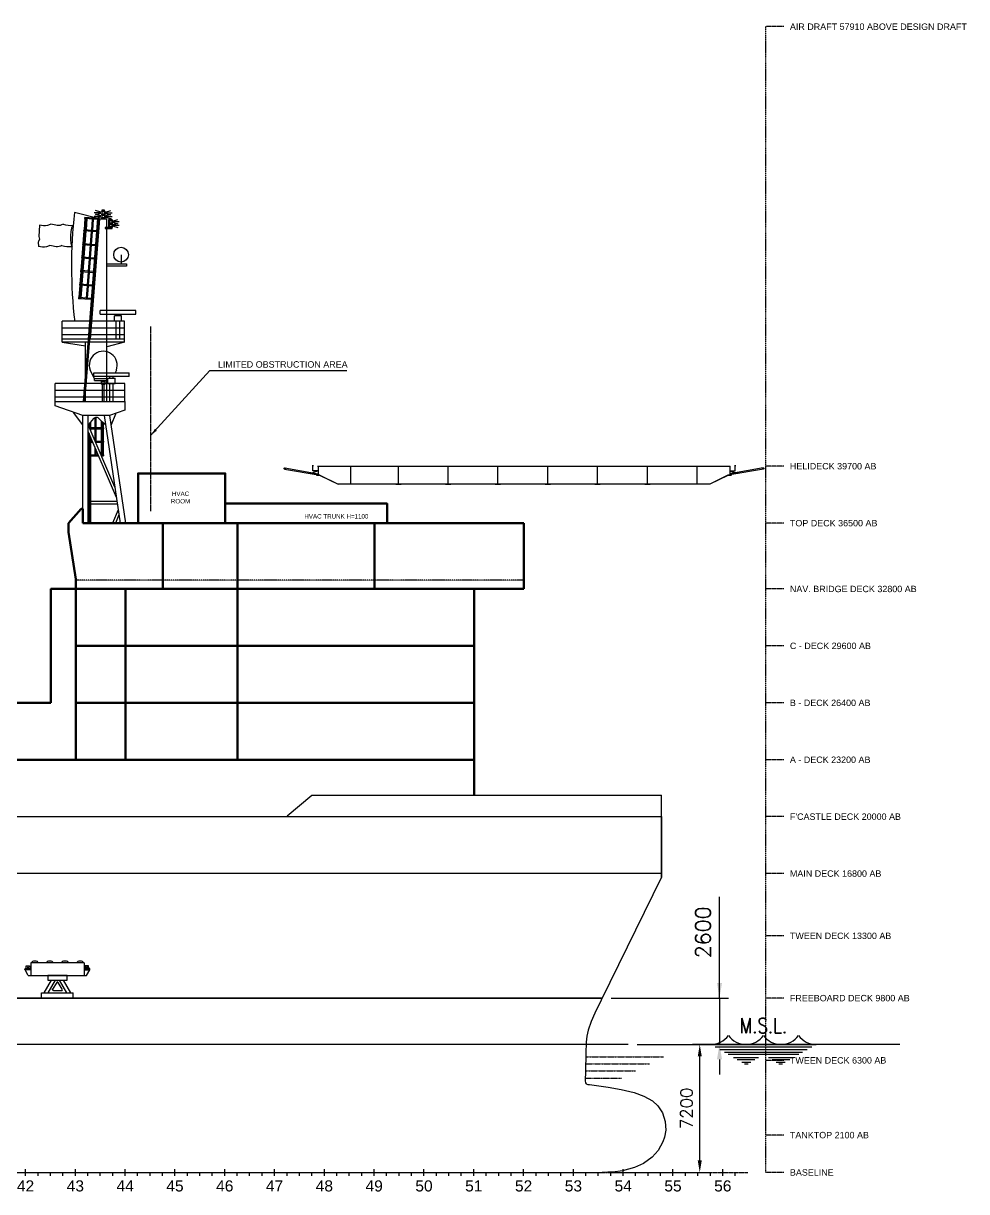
# Model space of a CAD drawing. Extents: x -77424 to 170509, y -26698 to 150000.
# Drawn here: x 117477 to 170509, y -1079 to 64595 of the extents above; entities that cross this region are included whole.
import ezdxf
from ezdxf.enums import TextEntityAlignment as Align

# ---------------------------------------------------------------- set-up
doc = ezdxf.new("R2010")
doc.units = 0
doc.header["$LTSCALE"] = 3.5
doc.header["$MEASUREMENT"] = 0
doc.header["$PDMODE"] = 35
doc.header["$PDSIZE"] = -1
for name, pattern in [('CENTER2', [1.125, 0.75, -0.125, 0.125, -0.125]), ('CONTINOUS', [0]), ('E127-X-REF$0$CENTER2', [28.575, 19.05, -3.175, 3.175, -3.175]), ('E127-X-REF$0$PHANTOM2', [31.75, 15.875, -3.175, 3.175, -3.175, 3.175, -3.175]), ('PHANTOM2', [1.25, 0.625, -0.125, 0.125, -0.125, 0.125, -0.125])]:
    doc.linetypes.add(name, pattern=pattern)
doc.layers.get('0').update_dxf_attribs({"linetype": 'CONTINUOUS'})
doc.layers.get('DEFPOINTS').update_dxf_attribs({"color": 252, "linetype": 'CONTINUOUS'})
for name, color, linetype in [('1.03-DIMENSIONS', 2, 'CONTINUOUS'), ('1.05-REVISIONS', 6, 'CONTINUOUS'), ('1.08-TEXT-2.5', 7, 'CONTINUOUS'), ('1.12-HELP', 8, 'PHANTOM2'), ('2.15-TANKS', 4, 'CENTER2'), ('4.01-SEQUIP-PRI', 9, 'PHANTOM2'), ('_REFERENCE', 253, 'CONTINUOUS'), ('E127-X-REF$0$1.04-FRAMELINES', 2, 'E127-X-REF$0$CENTER2'), ('E127-X-REF$0$1.08-AREA', 7, 'CONTINUOUS'), ('E127-X-REF$0$1.09-NOTES', 7, 'CONTINUOUS'), ('E127-X-REF$0$1.12-HELP', 8, 'E127-X-REF$0$PHANTOM2'), ('E127-X-REF$0$2.04-STEEL-PRI-WT', 3, 'CONTINUOUS'), ('TEXT', 3, 'CONTINUOUS')]:
    doc.layers.add(name, color=color, linetype=linetype)
doc.layers.add('E127-X-REF$0$2.06-STEEL-PRI-NWT', color=1, linetype='CONTINUOUS', lineweight=50)
doc.styles.add('E127-X-REF$0$USOS-Text', font='arial.ttf')
doc.styles.add('ROMANS', font='romans')
doc.styles.add('USOS-Text', font='arial.ttf')
doc.dimstyles.new('400', dxfattribs={"dimscale": 400, "dimtxt": 1.7, "dimasz": 1.7, "dimexe": 1, "dimexo": 1, "dimgap": 1, "dimtad": 3, "dimdec": 0, "dimdsep": 46, "dimtxsty": 'ROMANS', "dimcen": 2.5, "dimclrd": 1, "dimclre": 1, "dimclrt": 2, "dimadec": 0, "dimazin": 0, "dimtfac": 1, "dimtdec": 0, "dimtmove": 0, "dimatfit": 3, "dimfxl": 2, "dimtolj": 1, "dimtzin": 0, "dimarcsym": 0})
doc.dimstyles.new('500', dxfattribs={"dimscale": 500, "dimtxt": 1.7, "dimasz": 1.7, "dimexe": 1, "dimexo": 1, "dimgap": 1, "dimtad": 3, "dimdec": 0, "dimdsep": 46, "dimtxsty": 'ROMANS', "dimcen": 2.5, "dimclrd": 1, "dimclre": 1, "dimclrt": 2, "dimadec": 0, "dimazin": 0, "dimtfac": 1, "dimtdec": 0, "dimtmove": 0, "dimatfit": 3, "dimfxl": 2, "dimtolj": 1, "dimtzin": 0, "dimarcsym": 0})
doc.dimstyles.new('ISO-25', dxfattribs={"dimtxt": 2.5, "dimasz": 2.5, "dimexe": 1.25, "dimexo": 0.625, "dimtad": 1, "dimtxsty": 'STANDARD', "dimcen": 2.5, "dimadec": 0, "dimazin": 0, "dimtfac": 1, "dimtmove": 0, "dimatfit": 3, "dimfxl": 1, "dimarcsym": 0})

# ---------------------------------------------------------------- blocks, each defined once
blk = doc.blocks.new('*D16')
at = {"layer": 'DEFPOINTS', "color": 0}
for p in [(155504, 7200), (167155, 7200), (150027, 0)]:
    blk.add_point(p, dxfattribs=at)
at = {"layer": 'TEXT', "color": 1, "linetype": 'ByBlock', "lineweight": -2, "ltscale": 0.1}
for p, q in [((166755, 7200), (155104, 7200)), ((155504, 680), (155504, 6520)), ((150427, 0), (155904, 0))]:
    blk.add_line(p, q, dxfattribs=at)
at = {"layer": 'TEXT', "color": 1}
for points in [[(155618, 6520), (155391, 6520), (155504, 7200)], [(155391, 680), (155618, 680), (155504, 0)]]:
    blk.add_solid(points, dxfattribs=at)
at = {"layer": 'TEXT', "color": 2, "insert": (154764, 3600), "char_height": 680, "attachment_point": 5, "rotation": 90, "style": 'ROMANS'}
blk.add_mtext('\\A1;7200', dxfattribs=at)
blk = doc.blocks.new('A4 - WAVE')
at = {"color": 1}
for p, q in [((-5.92, 0), (5.92, 0)), ((-5.43, -0.29), (5.43, -0.29)), ((-4.91, -0.58), (4.91, -0.58)), ((-4.39, -0.88), (4.39, -0.88)), ((-3.98, -1.12), (3.98, -1.12)), ((-3.36, -1.48), (-0.57, -1.48)), ((-2.95, -1.72), (-0.96, -1.72)), ((-2.43, -2.02), (-1.44, -2.02)), ((-2.12, -2.2), (-1.72, -2.2)), ((0.57, -1.48), (3.36, -1.48)), ((0.96, -1.72), (2.95, -1.72)), ((1.44, -2.02), (2.43, -2.02)), ((1.72, -2.2), (2.12, -2.2))]:
    blk.add_line(p, q, dxfattribs=at)
for centre, start, end in [((-5.92, 2.48), 270, 322.8361), ((-1.97, 2.48), 217.1639, 322.8361), ((1.97, 2.48), 217.1639, 322.8361), ((5.92, 2.48), 217.1639, 270)]:
    blk.add_arc(centre, 2.48, start, end, dxfattribs=at)
at = {"color": 2, "linetype": 'Continuous', "style": 'ROMANS', "width": 0.8}
blk.add_text('M.S.L.', height=1.7, dxfattribs=at).set_placement((0, 0.75), align=Align.BOTTOM_CENTER)
blk = doc.blocks.new('*D18')
at = {"color": 1, "linetype": 'Continuous', "lineweight": -2}
for p, q in [((156614, 9800), (156614, 15495)), ((156614, 10650), (156614, 11500)), ((150519, 9800), (157114, 9800)), ((156614, 9800), (156614, 7200)), ((151977, 7200), (157114, 7200)), ((156614, 6350), (156614, 5500))]:
    blk.add_line(p, q, dxfattribs=at)
at = {"color": 1}
for points in [[(156473, 10650), (156756, 10650), (156614, 9800)], [(156756, 6350), (156473, 6350), (156614, 7200)]]:
    blk.add_solid(points, dxfattribs=at)
at = {"layer": 'DEFPOINTS', "color": 0}
for p in [(150019, 9800), (151477, 7200), (156614, 7200)]:
    blk.add_point(p, dxfattribs=at)
at = {"color": 2, "lineweight": -3, "insert": (155689, 13498), "char_height": 850, "attachment_point": 5, "rotation": 90, "style": 'ROMANS'}
blk.add_mtext('\\A1;2600', dxfattribs=at)
blk = doc.blocks.new('BR1')
for p, q in [((1499, 1976), (-1499, 1976)), ((-1821, 1656), (-1499, 1656)), ((-1711, 1721), (-1611, 1721)), ((-1661, 1771), (-1661, 1671)), ((1821, 1656), (1499, 1656)), ((1711, 1721), (1611, 1721)), ((1661, 1771), (1661, 1671)), ((-541, 1275), (-541, 1010)), ((541, 1275), (-541, 1275)), ((-541, 1010), (541, 1010)), ((541, 1010), (541, 1275)), ((890, 0), (-890, 0))]:
    blk.add_line(p, q)
at = {"linetype": 'Continuous', "lineweight": -2}
for p, q in [((-1499, 1976), (-1499, 1275)), ((1499, 1976), (1499, 1275)), ((-1826, 1592), (-1826, 1611)), ((-1499, 1611), (-1826, 1611)), ((-1499, 1592), (-1826, 1592)), ((-1641, 1275), (-1822, 1592)), ((-1821, 1611), (-1821, 1656)), ((-1761, 1656), (-1755, 1809)), ((-1755, 1809), (-1567, 1809)), ((-1567, 1809), (-1559, 1656)), ((1499, 1611), (1826, 1611)), ((1499, 1592), (1826, 1592)), ((1567, 1809), (1559, 1656)), ((1755, 1809), (1567, 1809)), ((1641, 1275), (1822, 1592)), ((1761, 1656), (1755, 1809)), ((1821, 1611), (1821, 1656)), ((1826, 1592), (1826, 1611)), ((-1641, 1275), (1641, 1275)), ((-751, 300), (-341, 1010)), ((-520, 300), (-111, 1010)), ((-43, 886), (-269, 495)), ((269, 495), (43, 886)), ((520, 300), (111, 1010)), ((751, 300), (341, 1010)), ((-890, 0), (-890, 300)), ((-890, 300), (890, 300)), ((-890, 0), (0, 0)), ((-226, 420), (226, 420)), ((890, 0), (890, 300))]:
    blk.add_line(p, q, dxfattribs=at)
for points in [[(-1467, 1976), (-1437, 2029), (-1391, 2068), (-1335, 2092), (-1275, 2100), (-1215, 2092), (-1159, 2068), (-1113, 2029), (-1083, 1976)], [(-617, 1976), (-587, 2029), (-541, 2068), (-485, 2092), (-425, 2100), (-365, 2092), (-309, 2068), (-263, 2029), (-233, 1976)], [(233, 1976), (263, 2029), (309, 2068), (365, 2092), (425, 2100), (485, 2092), (541, 2068), (587, 2029), (617, 1976)], [(1083, 1976), (1113, 2029), (1159, 2068), (1215, 2092), (1275, 2100), (1335, 2092), (1391, 2068), (1437, 2029), (1467, 1976)], [(-226, 420), (-258, 432), (-275, 461), (-269, 495)], [(226, 420), (258, 432), (275, 461), (269, 495)]]:
    blk.add_lwpolyline(points)
blk.add_arc((0, 861), 50, 30.04136, 149.95864, dxfattribs=at)
blk = doc.blocks.new('E127-X-REF$0$FRAMELINE2')
at = {"layer": 'E127-X-REF$0$1.04-FRAMELINES', "linetype": 'E127-X-REF$0$CENTER2'}
for p, q in [((-700, 0), (158200, 0)), ((117600, -188), (117600, 187)), ((118300, -188), (118300, 0)), ((119700, -188), (119700, 0)), ((120400, -188), (120400, 187)), ((121800, -188), (121800, 0)), ((122500, -188), (122500, 0)), ((123200, -188), (123200, 187)), ((123900, -188), (123900, 0)), ((124600, -188), (124600, 0)), ((126000, -188), (126000, 187)), ((126700, -188), (126700, 0)), ((128100, -188), (128100, 0)), ((128800, -188), (128800, 187)), ((129500, -188), (129500, 0)), ((130200, -188), (130200, 0)), ((131600, -188), (131600, 187)), ((132300, -188), (132300, 0)), ((133700, -188), (133700, 0)), ((134400, -188), (134400, 187)), ((135800, -188), (135800, 0)), ((137200, -188), (137200, 187)), ((137900, -188), (137900, 0)), ((139300, -188), (139300, 0)), ((140000, -188), (140000, 187)), ((141400, -188), (141400, 0)), ((142100, -188), (142100, 0)), ((142800, -188), (142800, 187)), ((143500, -188), (143500, 0)), ((144200, -188), (144200, 0)), ((145600, -188), (145600, 187)), ((147000, -188), (147000, 0)), ((147700, -188), (147700, 0)), ((148400, -188), (148400, 187)), ((149100, -188), (149100, 0)), ((149800, -188), (149800, 0)), ((151200, -188), (151200, 187)), ((151900, -188), (151900, 0)), ((153300, -188), (153300, 0)), ((154000, -188), (154000, 187)), ((154700, -188), (154700, 0)), ((155400, -188), (155400, 0)), ((156800, -188), (156800, 187)), ((157500, -188), (157500, 0)), ((119000, -188), (119000, 0)), ((121100, -188), (121100, 0)), ((125300, -188), (125300, 0)), ((127400, -188), (127400, 0)), ((130900, -188), (130900, 0)), ((133000, -188), (133000, 0)), ((135100, -188), (135100, 0)), ((136500, -188), (136500, 0)), ((138600, -188), (138600, 0)), ((140700, -188), (140700, 0)), ((144900, -188), (144900, 0)), ((146300, -188), (146300, 0)), ((150500, -188), (150500, 0)), ((152600, -188), (152600, 0)), ((156100, -188), (156100, 0))]:
    blk.add_line(p, q, dxfattribs=at)
at = {"layer": 'E127-X-REF$0$1.04-FRAMELINES', "color": 7, "linetype": 'E127-X-REF$0$CENTER2', "style": 'E127-X-REF$0$USOS-Text'}
for s, p in [('42', (117600, -446)), ('43', (120400, -446)), ('44', (123200, -446)), ('45', (126000, -446)), ('46', (128800, -446)), ('47', (131600, -446)), ('48', (134400, -446)), ('49', (137200, -446)), ('50', (140000, -446)), ('51', (142800, -446)), ('52', (145600, -446)), ('53', (148400, -446)), ('54', (151200, -446)), ('55', (154000, -446)), ('56', (156800, -446))]:
    blk.add_text(s, height=625, dxfattribs=at).set_placement(p, align=Align.TOP_CENTER)
blk = doc.blocks.new('MAST for E127')
at = {"layer": '4.01-SEQUIP-PRI', "linetype": 'CONTINOUS'}
for p, q in [((939, 17111), (-470, 17460)), ((113, 17122), (64, 16489)), ((123, 17121), (74, 16488)), ((108, 17182), (103, 17123)), ((821, 17067), (103, 17123)), ((826, 17127), (108, 17182)), ((113, 17122), (118, 17182)), ((123, 17121), (128, 17181)), ((183, 17116), (134, 16483)), ((225, 17113), (176, 16480)), ((183, 17116), (188, 17176)), ((225, 17113), (230, 17173)), ((826, 17127), (297, 10340)), ((899, 17121), (371, 10340)), ((905, 17120), (377, 10340)), ((939, 17111), (412, 10340)), ((528, 17090), (478, 16456)), ((528, 17090), (532, 17149)), ((585, 17085), (536, 16452)), ((585, 17085), (590, 17145)), ((1009, 17445), (639, 17445)), ((1009, 17239), (639, 17239)), ((1009, 17480), (705, 17562)), ((1009, 17410), (705, 17329)), ((1009, 17274), (705, 17356)), ((1009, 17204), (705, 17123)), ((826, 17127), (905, 17120)), ((939, 17111), (1339, 17111)), ((1039, 17540), (1239, 17540)), ((1039, 17540), (1039, 17515)), ((1039, 17515), (1239, 17515)), ((1039, 17375), (1039, 17309)), ((1039, 17375), (1239, 17375)), ((1039, 17309), (1239, 17309)), ((1039, 17169), (1039, 17111)), ((1039, 17169), (1239, 17169)), ((1039, 17111), (1239, 17111)), ((1059, 17561), (1059, 17540)), ((1059, 17515), (1059, 17375)), ((1059, 17309), (1059, 17169)), ((1189, 17591), (1089, 17591)), ((1219, 17561), (1219, 17540)), ((1219, 17515), (1219, 17375)), ((1219, 17309), (1219, 17169)), ((1239, 17540), (1239, 17515)), ((1239, 17375), (1239, 17309)), ((1239, 17169), (1239, 17111)), ((1269, 17480), (1574, 17562)), ((1269, 17445), (1639, 17445)), ((1269, 17410), (1574, 17329)), ((1269, 17274), (1574, 17356)), ((1269, 17239), (1639, 17239)), ((1269, 17204), (1574, 17123)), ((1339, 16611), (1339, 17111)), ((1589, 17091), (1489, 17091)), ((-2435, 16747), (-2470, 16117)), ((59, 16429), (-56, 14946)), ((69, 16428), (-46, 14946)), ((129, 16424), (14, 14941)), ((54, 16490), (49, 16430)), ((767, 16374), (49, 16430)), ((772, 16434), (54, 16490)), ((171, 16420), (56, 14938)), ((59, 16429), (64, 16489)), ((69, 16428), (74, 16488)), ((129, 16424), (134, 16483)), ((171, 16420), (176, 16480)), ((474, 16397), (478, 16456)), ((531, 16392), (536, 16452)), ((826, 16617), (811, 16604)), ((811, 16604), (824, 16589)), ((824, 16589), (839, 16602)), ((839, 16602), (826, 16617)), ((850, 16921), (835, 16908)), ((835, 16908), (848, 16893)), ((848, 16893), (863, 16906)), ((863, 16906), (850, 16921)), ((1639, 16611), (1253, 16611)), ((1253, 16611), (1253, 16566)), ((1253, 16566), (1639, 16566)), ((1339, 9608), (1339, 16566)), ((1439, 17040), (1639, 17040)), ((1439, 17040), (1439, 16611)), ((1439, 16611), (1639, 16611)), ((1459, 17061), (1459, 17040)), ((1501, 17015), (1639, 17015)), ((1501, 17015), (1501, 16875)), ((1501, 16875), (1639, 16875)), ((1501, 16809), (1501, 16669)), ((1501, 16809), (1639, 16809)), ((1501, 16669), (1639, 16669)), ((1619, 17061), (1619, 17040)), ((1619, 17015), (1619, 16875)), ((1619, 16809), (1619, 16669)), ((1639, 17040), (1639, 17015)), ((1639, 16875), (1639, 16809)), ((1639, 16669), (1639, 16611)), ((1639, 16566), (1639, 16611)), ((1669, 16980), (1974, 17062)), ((1669, 16945), (2039, 16945)), ((1669, 16910), (1974, 16829)), ((1669, 16774), (1974, 16856)), ((1669, 16739), (2039, 16739)), ((1669, 16704), (1974, 16623)), ((-2504, 15835), (-2508, 15783)), ((-2508, 15783), (-2497, 15549)), ((-2444, 15967), (-2504, 15835)), ((-2470, 16117), (-2444, 15967)), ((474, 16397), (358, 14914)), ((531, 16392), (416, 14910)), ((779, 16009), (764, 15996)), ((764, 15996), (777, 15981)), ((777, 15981), (792, 15994)), ((792, 15994), (779, 16009)), ((802, 16313), (787, 16300)), ((787, 16300), (800, 16285)), ((800, 16285), (815, 16298)), ((815, 16298), (802, 16313)), ((-7, 15705), (-12, 15645)), ((706, 15589), (-12, 15645)), ((711, 15649), (-7, 15705)), ((3, 15704), (-2, 15644)), ((13, 15703), (8, 15644)), ((73, 15699), (68, 15639)), ((115, 15695), (110, 15636)), ((417, 15672), (413, 15612)), ((475, 15667), (470, 15608)), ((731, 15401), (716, 15388)), ((716, 15388), (729, 15373)), ((729, 15373), (744, 15386)), ((744, 15386), (731, 15401)), ((755, 15705), (740, 15692)), ((740, 15692), (753, 15677)), ((753, 15677), (768, 15690)), ((768, 15690), (755, 15705)), ((-61, 14887), (-115, 14189)), ((-51, 14886), (-105, 14188)), ((-66, 14947), (-71, 14887)), ((647, 14831), (-71, 14887)), ((652, 14891), (-66, 14947)), ((-56, 14946), (-61, 14887)), ((-46, 14946), (-51, 14886)), ((9, 14881), (-46, 14183)), ((51, 14878), (-3, 14180)), ((14, 14941), (9, 14881)), ((56, 14938), (51, 14878)), ((354, 14854), (299, 14156)), ((358, 14914), (354, 14854)), ((411, 14850), (357, 14152)), ((416, 14910), (411, 14850)), ((660, 14489), (645, 14476)), ((645, 14476), (658, 14460)), ((658, 14460), (673, 14473)), ((673, 14473), (660, 14489)), ((684, 14793), (669, 14780)), ((669, 14780), (682, 14764)), ((682, 14764), (697, 14777)), ((697, 14777), (684, 14793)), ((708, 15097), (693, 15084)), ((693, 15084), (706, 15069)), ((706, 15069), (721, 15082)), ((721, 15082), (708, 15097)), ((1345, 14574), (2460, 14574)), ((1345, 14438), (1345, 14574)), ((2147, 15087), (2147, 14574)), ((2460, 14574), (2460, 14438)), ((-120, 14129), (-174, 13431)), ((-110, 14128), (-164, 13430)), ((-125, 14190), (-130, 14130)), ((588, 14074), (-130, 14130)), ((593, 14134), (-125, 14190)), ((-115, 14189), (-120, 14129)), ((-105, 14188), (-110, 14128)), ((-50, 14123), (-105, 13426)), ((-8, 14120), (-62, 13422)), ((-46, 14183), (-50, 14123)), ((-3, 14180), (-8, 14120)), ((295, 14097), (240, 13399)), ((299, 14156), (295, 14097)), ((352, 14092), (298, 13394)), ((357, 14152), (352, 14092)), ((613, 13880), (598, 13867)), ((598, 13867), (611, 13852)), ((611, 13852), (626, 13865)), ((626, 13865), (613, 13880)), ((637, 14184), (621, 14171)), ((621, 14171), (634, 14156)), ((634, 14156), (650, 14169)), ((650, 14169), (637, 14184)), ((2460, 14438), (1345, 14438)), ((-179, 13371), (-233, 12673)), ((-169, 13370), (-223, 12673)), ((-184, 13432), (-189, 13372)), ((529, 13316), (-189, 13372)), ((534, 13376), (-184, 13432)), ((-174, 13431), (-179, 13371)), ((-164, 13430), (-169, 13370)), ((-109, 13366), (-164, 12668)), ((-67, 13362), (-121, 12665)), ((-105, 13426), (-109, 13366)), ((-62, 13422), (-67, 13362)), ((236, 13339), (181, 12641)), ((240, 13399), (236, 13339)), ((293, 13334), (239, 12637)), ((298, 13394), (293, 13334)), ((566, 13272), (550, 13259)), ((550, 13259), (563, 13244)), ((563, 13244), (579, 13257)), ((579, 13257), (566, 13272)), ((589, 13576), (574, 13563)), ((574, 13563), (587, 13548)), ((587, 13548), (602, 13561)), ((602, 13561), (589, 13576)), ((-243, 12674), (-248, 12614)), ((470, 12558), (-248, 12614)), ((475, 12618), (-243, 12674)), ((-233, 12673), (-238, 12614)), ((-223, 12673), (-228, 12613)), ((-164, 12668), (-168, 12608)), ((-121, 12665), (-126, 12605)), ((181, 12641), (177, 12581)), ((239, 12637), (234, 12577)), ((969, 11740), (969, 11940)), ((2969, 11940), (969, 11940)), ((2969, 11740), (2969, 11940)), ((2336, 11340), (-1164, 11340)), ((-1164, 10340), (-1164, 11340)), ((471, 11538), (391, 11544)), ((969, 11740), (2969, 11740)), ((1769, 11340), (1769, 11640)), ((2169, 11640), (1769, 11640)), ((2169, 11340), (1769, 11340)), ((1869, 11640), (1869, 11740)), ((1869, 10340), (1869, 11340)), ((2069, 11640), (2069, 11740)), ((2069, 10340), (2069, 11340)), ((2169, 11340), (2169, 11640)), ((2336, 10340), (2336, 11340)), ((2336, 10960), (-1164, 10960)), ((2336, 10580), (-1164, 10580)), ((2336, 10340), (-1164, 10340)), ((-1164, 10160), (-1164, 10340)), ((-1164, 10160), (150, 9968)), ((2336, 10160), (-1164, 10160)), ((293, 10340), (20, 6840)), ((367, 10340), (94, 6840)), ((373, 10340), (100, 6840)), ((150, 6840), (150, 10160)), ((1339, 6840), (1339, 10160)), ((2336, 10160), (1339, 9900)), ((2336, 10160), (2336, 10340)), ((645, 8117), (407, 8598)), ((1882, 8598), (1824, 8440, 0)), ((611, 8440), (2611, 8440)), ((611, 8240), (611, 8440)), ((2611, 8240), (611, 8240)), ((645, 8017), (645, 8117)), ((645, 8117), (1411, 8117)), ((645, 8017), (1411, 8017)), ((1045, 7817), (1045, 7967)), ((1045, 7967), (1245, 7967)), ((1095, 7967), (1095, 8017)), ((1195, 7967), (1195, 8017)), ((1245, 7817), (1245, 7967)), ((1411, 8140), (1811, 8140)), ((1411, 7840), (1411, 8140)), ((1511, 8140), (1511, 8240)), ((1711, 8140), (1711, 8240)), ((1811, 7840), (1811, 8140)), ((2611, 8240), (2611, 8440)), ((2350, 7840), (-1550, 7840)), ((-1550, 6840), (-1550, 7840)), ((2350, 7460), (-1550, 7460)), ((1045, 7817), (1245, 7817)), ((1095, 6840), (1095, 7817)), ((1195, 6840), (1195, 7817)), ((1245, 7817), (1245, 7842)), ((1411, 7840), (1811, 7840)), ((1511, 6840), (1511, 7840)), ((1711, 6840), (1711, 7840)), ((2350, 6840), (2350, 7840)), ((2350, 7080), (-1550, 7080)), ((0, 0), (0, 6040)), ((300, 0), (300, 6040)), ((666, 5913), (666, 4668)), ((724, 5937), (724, 4598)), ((1198, 6040), (2096, 0)), ((1502, 6040), (2400, 0)), ((1797, 2015), (300, 5527)), ((350, 5569), (350, 5410)), ((356, 5576), (356, 5396)), ((1105, 5358), (372, 5358)), ((430, 5664), (430, 5222)), ((430, 5358), (1150, 5358)), ((430, 5298), (1150, 5298)), ((666, 5358), (666, 5298)), ((724, 5358), (724, 5298)), ((1028, 5754), (1028, 4598)), ((1028, 5358), (1028, 5298)), ((1070, 5713), (1070, 4598)), ((1070, 5358), (1070, 5298)), ((1130, 5654), (1130, 4598)), ((1130, 5358), (1130, 5298)), ((1140, 5645), (1140, 4598)), ((1140, 5358), (1140, 5298)), ((1150, 5358), (1150, 5298)), ((1884, 1428), (300, 5145)), ((371, 4978), (300, 4978)), ((350, 5027), (350, 0)), ((350, 4748), (430, 4748)), ((356, 5013), (356, 0)), ((430, 4840), (430, 0)), ((430, 4598), (533, 4598)), ((696, 4598), (1150, 4598)), ((724, 4598), (724, 4538)), ((1028, 4598), (1028, 4538)), ((1070, 4598), (1070, 4538)), ((1130, 4598), (1130, 4538)), ((1140, 4598), (1140, 4538)), ((1150, 4598), (1150, 4538)), ((430, 4538), (559, 4538)), ((666, 4285), (666, 3838)), ((722, 4538), (1150, 4538)), ((724, 4538), (724, 4532)), ((724, 4149), (724, 3838)), ((1028, 4538), (1028, 3838)), ((1070, 4538), (1070, 3838)), ((1130, 4538), (1130, 3838)), ((1140, 4538), (1140, 3838)), ((430, 3838), (857, 3838)), ((430, 3778), (882, 3778)), ((666, 3838), (666, 3778)), ((724, 3838), (724, 3778)), ((1020, 3838), (1150, 3838)), ((1028, 3838), (1028, 3820)), ((1046, 3778), (1150, 3778)), ((1070, 3838), (1070, 3778)), ((1130, 3838), (1130, 3778)), ((1140, 3838), (1140, 3778)), ((1150, 3838), (1150, 3778)), ((1915, 1220), (300, 1220)), ((1915, 1070), (300, 1070)), ((1986, 740), (1671, 0)), ((2029, 456), (1834, 0))]:
    blk.add_line(p, q, dxfattribs=at)
for points in [[(516, 12636), (531, 12649), (518, 12664), (503, 12651)], [(540, 12940), (555, 12953), (542, 12968), (527, 12955)], [(476, 12028), (491, 12041), (478, 12056), (463, 12043)], [(492, 12332), (508, 12345), (495, 12360), (479, 12347)], [(421, 11412), (436, 11425), (423, 11440), (408, 11427)], [(444, 11716), (460, 11729), (447, 11744), (431, 11731)], [(350, 10500), (365, 10513), (352, 10528), (337, 10515)], [(373, 10804), (389, 10817), (376, 10832), (360, 10819)], [(397, 11108), (412, 11121), (399, 11136), (384, 11123)], [(317, 10106), (332, 10119), (319, 10134), (304, 10121)], [(246, 9194), (261, 9207), (248, 9222), (233, 9209)], [(270, 9498), (285, 9511), (272, 9526), (257, 9513)], [(293, 9802), (309, 9815), (296, 9830), (280, 9817)], [(199, 8586), (214, 8599), (201, 8614), (186, 8601)], [(222, 8890), (238, 8903), (225, 8918), (209, 8905)], [(151, 7978), (167, 7991), (154, 8006), (138, 7993)], [(175, 8282), (190, 8295), (177, 8310), (162, 8297)], [(104, 7370), (119, 7383), (106, 7398), (91, 7385)], [(128, 7674), (143, 7687), (130, 7702), (115, 7689)], [(80, 7065), (95, 7078), (82, 7094), (67, 7081)], [(390, 5534), (376, 5548), (390, 5562), (404, 5548)], [(390, 5389), (376, 5403), (390, 5417), (404, 5403)], [(390, 4779), (376, 4793), (390, 4807), (404, 4793)], [(390, 4474), (376, 4488), (390, 4502), (404, 4488)], [(390, 4169), (376, 4183), (390, 4197), (404, 4183)], [(390, 3864), (376, 3878), (390, 3892), (404, 3878)], [(390, 3559), (376, 3573), (390, 3587), (404, 3573)], [(390, 3282), (376, 3268), (390, 3254), (404, 3268)], [(390, 2977), (376, 2963), (390, 2949), (404, 2963)], [(390, 2672), (376, 2658), (390, 2644), (404, 2658)], [(390, 2339), (376, 2353), (390, 2367), (404, 2353)], [(390, 2034), (376, 2048), (390, 2062), (404, 2048)], [(390, 1757), (376, 1743), (390, 1729), (404, 1743)], [(390, 1452), (376, 1438), (390, 1424), (404, 1438)], [(390, 1147), (376, 1133), (390, 1119), (404, 1133)], [(390, 814), (376, 828), (390, 842), (404, 828)], [(390, 509), (376, 523), (390, 537), (404, 523)], [(390, 232), (376, 218), (390, 204), (404, 218)]]:
    blk.add_lwpolyline(points, close=True, dxfattribs=at)
at = {"layer": '4.01-SEQUIP-PRI', "linetype": 'CONTINOUS', "flags": 128}
for points in [[(1882, 8598, 1.433288), (407, 8598)], [(1272, 5540), (1247, 5540), (895, 5883, 0.434813), (605, 5869), (605, 5869), (325, 5540), (300, 5540)]]:
    blk.add_lwpolyline(points, format="xyb", dxfattribs=at)
for points in [[(-1550, 6840), (2350, 6840), (2350, 6340), (1502, 6040), (0, 6040), (-1550, 6590), (-1550, 6840)], [(0, 5540), (-25, 5540), (-500, 6192), (-500, 6217)], [(1576, 5540), (1601, 5540), (1850, 6138), (1850, 6163)]]:
    blk.add_lwpolyline(points, dxfattribs=at)
at = {"layer": '4.01-SEQUIP-PRI', "linetype": 'CONTINOUS'}
blk.add_lwpolyline([(393, 4927), (390, 4924), (376, 4938), (384, 4946)], dxfattribs=at)
for centre, radius in [((825, 16603), 14.5), ((849, 16907), 14.5), ((778, 15995), 14.5), ((801, 16299), 14.5), ((730, 15387), 14.5), ((754, 15691), 14.5), ((2147, 15087), 414), ((659, 14474), 14.5), ((683, 14779), 14.5), ((707, 15083), 14.5), ((612, 13866), 14.5), ((636, 14170), 14.5), ((565, 13258), 14.5), ((588, 13562), 14.5), ((517, 12650), 14.5), ((541, 12954), 14.5), ((477, 12042), 14.5), ((493, 12346), 14.5), ((422, 11426), 14.5), ((445, 11730), 14.5), ((351, 10514), 14.5), ((374, 10818), 14.5), ((398, 11122), 14.5), ((318, 10120), 14.5), ((247, 9208), 14.5), ((271, 9512), 14.5), ((295, 9816), 14.5), ((200, 8600), 14.5), ((223, 8904), 14.5), ((152, 7992), 14.5), ((176, 8296), 14.5), ((105, 7384), 14.5), ((129, 7688), 14.5), ((81, 7080), 14.5), ((390, 5548), 14.5), ((390, 5403), 14.5), ((390, 4793), 14.5), ((390, 4488), 14.5), ((390, 4183), 14.5), ((390, 3878), 14.5), ((390, 3573), 14.5), ((390, 3268), 14.5), ((390, 2963), 14.5), ((390, 2658), 14.5), ((390, 2353), 14.5), ((390, 2048), 14.5), ((390, 1743), 14.5), ((390, 1438), 14.5), ((390, 1133), 14.5), ((390, 828), 14.5), ((390, 523), 14.5), ((390, 218), 14.5)]:
    blk.add_circle(centre, radius, dxfattribs=at)
for centre, radius, start, end in [((26083, 14435), 26724, 173.49937, 186.6717), ((1089, 17561), 30, 90, 180), ((1189, 17561), 30, 0, 90), ((1489, 17061), 30, 90, 180), ((1589, 17061), 30, 0, 90), ((-740, 17964), 1229, 252.19996, 279.32649), ((-802, 16766), 1229, 252.19996, 279.32649), ((756, 5741), 199, 45.69944, 45.69958), ((756, 5741), 199, 45.69911, 45.69944), ((390, 4938), 14.5, 119.95011, 286.21466)]:
    blk.add_arc(centre, radius, start, end, dxfattribs=at)
blk.add_ellipse((-572, 16152), major_axis=(-31, -599), ratio=0.201545, start_param=3.141593, end_param=6.283185, dxfattribs=at)
for points in [[(-1116, 16794), (-1223, 16751), (-1447, 16661), (-1744, 16849), (-2060, 16674), (-2281, 16717), (-2435, 16747)], [(-1178, 15595), (-1285, 15553), (-1509, 15463), (-1806, 15650), (-2122, 15475), (-2343, 15519), (-2497, 15549)]]:
    blk.add_open_spline(points, degree=3, knots=[0, 0, 0, 0, 330.818618, 693.771384, 892.080929, 1345.525379, 1345.525379, 1345.525379, 1345.525379], dxfattribs=at)
blk = doc.blocks.new('E127-X-REF$0$LEVEL FRAME')
at = {"layer": 'E127-X-REF$0$1.04-FRAMELINES'}
for p, q in [((1000, 64410), (0, 64410)), ((1000, 39700), (0, 39700)), ((1000, 36500), (0, 36500)), ((1000, 32800), (0, 32800)), ((1000, 29600), (0, 29600)), ((1000, 26400), (0, 26400)), ((1000, 23200), (0, 23200)), ((1000, 20000), (0, 20000)), ((1000, 16800), (0, 16800)), ((1000, 13300), (0, 13300)), ((1000, 9800), (0, 9800)), ((1000, 6300), (0, 6300)), ((1000, 2100), (0, 2100)), ((1000, 0), (0, 0))]:
    blk.add_line(p, q, dxfattribs=at)
at = {"layer": 'E127-X-REF$0$1.12-HELP'}
blk.add_line((0, 0), (0, 64410), dxfattribs=at)
at = {"layer": 'E127-X-REF$0$1.09-NOTES', "color": 7, "style": 'E127-X-REF$0$USOS-Text'}
for s, p in [('AIR DRAFT 57910 ABOVE DESIGN DRAFT', (1350, 64410)), ('HELIDECK 39700 AB', (1350, 39700)), ('TOP DECK 36500 AB', (1350, 36500)), ('NAV. BRIDGE DECK 32800 AB', (1350, 32800)), ('C - DECK 29600 AB', (1350, 29600)), ('B - DECK 26400 AB', (1350, 26400)), ('A - DECK 23200 AB', (1350, 23200)), ("F'CASTLE DECK 20000 AB", (1350, 20000)), ('MAIN DECK 16800 AB', (1350, 16800)), ('TWEEN DECK 13300 AB', (1350, 13300)), ('FREEBOARD DECK 9800 AB', (1350, 9800)), ('TWEEN DECK 6300 AB', (1350, 6300)), ('TANKTOP 2100 AB', (1350, 2100)), ('BASELINE', (1350, 0))]:
    blk.add_text(s, height=360, rotation=360, dxfattribs=at).set_placement(p, align=Align.MIDDLE_LEFT)
blk = doc.blocks.new('E127-X-REF$0$Helideck elevation CL')
at = {"ltscale": 0.1}
for p, q in [((7305, 2241), (9195, 1908)), ((7316, 2302), (9195, 1971)), ((34212, 2302), (32333, 1971)), ((34223, 2241), (32333, 1908))]:
    blk.add_line(p, q, dxfattribs=at)
for p, q in [((8895, 2150), (8895, 2450)), ((8895, 2150), (8895, 2450)), ((9195, 2150), (8895, 2150)), ((9164, 2400), (32364, 2400)), ((9195, 2400), (9195, 1900)), ((11028, 1400), (11028, 2400)), ((13700, 1400), (13700, 2400)), ((16500, 1400), (16500, 2400)), ((19300, 1400), (19300, 2400)), ((22100, 1400), (22100, 2400)), ((24900, 1400), (24900, 2400)), ((27700, 1400), (27700, 2400)), ((30500, 1400), (30500, 2400)), ((32333, 2400), (32333, 1900)), ((32333, 2150), (32633, 2150)), ((32633, 2150), (32633, 2450)), ((32633, 2150), (32633, 2450)), ((9095, 1888), (9095, 1900)), ((9095, 1900), (9295, 1900)), ((9295, 1888), (9095, 1888)), ((9295, 1900), (9295, 1888)), ((9295, 1900), (10319, 1400)), ((9318, 1889), (9311, 1875)), ((9311, 1875), (10316, 1384)), ((31213, 1384), (10316, 1384)), ((31209, 1400), (10319, 1400)), ((32233, 1900), (31209, 1400)), ((32217, 1875), (31213, 1384)), ((32210, 1889), (32217, 1875)), ((32433, 1900), (32233, 1900)), ((32233, 1900), (32233, 1888)), ((32233, 1888), (32433, 1888)), ((32433, 1888), (32433, 1900))]:
    blk.add_line(p, q)
at = {"extrusion": (3.28567e-18, -1.06241e-08, 1)}
blk.add_line((8895, 2450), (8895, 2400, 0), dxfattribs=at)
at = {"extrusion": (-3.28567e-18, -1.06241e-08, 1)}
blk.add_line((32633, 2450), (32633, 2400, 0), dxfattribs=at)
at = {"ltscale": 0.1}
for points in [[(9195, 2121), (9170, 2121), (8904, 2047), (8900, 2023)], [(32333, 2121), (32358, 2121), (32624, 2047), (32628, 2023)]]:
    blk.add_lwpolyline(points, dxfattribs=at)
for points in [[(13550, 1384), (13850, 1384), (13850, 1400), (13550, 1400)], [(16350, 1384), (16650, 1384), (16650, 1400), (16350, 1400)], [(19150, 1384), (19450, 1384), (19450, 1400), (19150, 1400)], [(21950, 1384), (22250, 1384), (22250, 1400), (21950, 1400)], [(24750, 1384), (25050, 1384), (25050, 1400), (24750, 1400)], [(27550, 1384), (27850, 1384), (27850, 1400), (27550, 1400)]]:
    blk.add_lwpolyline(points, close=True)
for centre in [(7311, 2272), (8738, 2020), (32790, 2020), (34217, 2272)]:
    blk.add_circle(centre, 30.8, dxfattribs=at)
blk = doc.blocks.new('S1200_outlint')
at = {"lineweight": -3}
for p, q in [((132300, 20050), (133700, 21200)), ((133700, 21200), (153358, 21200)), ((153358, 16600), (153358, 21200)), ((100800, 20000), (153358, 20000)), ((153358, 16800), (0, 16800)), ((150019, 9800), (14000, 9800)), ((33726, 0), (150026, 0))]:
    blk.add_line(p, q, dxfattribs=at)
blk.add_lwpolyline([(153358, 20000), (153358, 16600), (149961, 9683), (149609, 8960), (149404, 8492), (149234, 7995), (149160, 7660), (149119, 7326), (149095, 6687), (149082, 5699), (149070, 5149), (149074, 5043), (149112, 4981), (149218, 4948), (149308, 4936), (150356, 4796), (151083, 4669), (151819, 4492), (152360, 4296), (152840, 4023), (153151, 3735), (153407, 3346), (153567, 2872), (153594, 2383), (153519, 1975), (153428, 1717), (153161, 1229), (152830, 853), (152342, 507), (151834, 275), (151160, 95), (150615, 23), (150331, 6), (150026, 0)])
at = {"layer": '1.12-HELP'}
blk.add_lwpolyline([(124624, 47551), (124624, 37179)], dxfattribs=at)
at = {"layer": 'E127-X-REF$0$1.12-HELP'}
blk.add_line((145623, 33300), (120423, 33300), dxfattribs=at)
at = {"layer": 'E127-X-REF$0$2.06-STEEL-PRI-NWT'}
for p, q in [((120007, 36500), (120723, 37300)), ((120823, 37300), (120723, 37300)), ((120823, 37300), (120823, 36500)), ((120007, 36000), (120007, 36500)), ((145623, 36500), (120823, 36500)), ((125323, 32800), (125323, 36500)), ((129523, 36500), (129523, 23200)), ((137223, 36500), (137223, 32800)), ((145623, 32800), (145623, 36500)), ((120423, 33350), (120007, 36000)), ((120423, 32800), (145623, 32800)), ((120423, 23200), (120423, 32800)), ((123223, 23200), (123223, 32800)), ((142823, 21200), (142823, 32800)), ((120423, 29600), (142823, 29600)), ((100823, 26400), (119023, 26400)), ((120423, 26400), (142823, 26400)), ((75623, 23200), (142823, 23200))]:
    blk.add_line(p, q, dxfattribs=at)
at = {"layer": 'E127-X-REF$0$2.06-STEEL-PRI-NWT', "flags": 128}
for points in [[(123923, 36500), (123923, 39300), (128823, 39300), (128823, 36500)], [(128823, 37600), (137923, 37600), (137923, 36500)], [(120423, 33350), (120423, 32800)], [(120423, 32800), (119023, 32800), (119023, 26400)]]:
    blk.add_lwpolyline(points, dxfattribs=at)
blk.add_blockref('E127-X-REF$0$LEVEL FRAME', (159223, 0))
at = {"lineweight": -3}
blk.add_blockref('E127-X-REF$0$FRAMELINE2', (0, 0), dxfattribs=at)
at = {"layer": '1.05-REVISIONS'}
blk.add_blockref('MAST for E127', (120823, 36505), dxfattribs=at)
at = {"layer": '_REFERENCE'}
blk.add_blockref('E127-X-REF$0$Helideck elevation CL', (124859, 37300), dxfattribs=at)
at = {"layer": '1.08-TEXT-2.5', "insert": (128416, 45603), "char_height": 360, "attachment_point": 1, "style": 'USOS-Text'}
blk.add_mtext('LIMITED OBSTRUCTION AREA', dxfattribs=at)
at = {"layer": 'E127-X-REF$0$1.08-AREA', "char_height": 250, "attachment_point": 5, "style": 'E127-X-REF$0$USOS-Text'}
for s, insert, width in [('HVAC\\PROOM', (126313, 37942), 1206.62), ('HVAC TRUNK H=1100', (135075, 36882), 6943.61)]:
    blk.add_mtext(s, dxfattribs=dict(at, insert=insert, width=width))
at = {"layer": '1.03-DIMENSIONS', "annotation_type": 0, "has_hookline": 1, "hookline_direction": 0, "text_width": 7252}
blk.add_leader([(124624, 41418), (127966, 45089), (128416, 45089)], dimstyle='ISO-25', override={"dimtxt": 300, "dimasz": 450, "dimtad": 2, "dimtxsty": 'USOS-Text'}, dxfattribs=at)

msp = doc.modelspace()

# ---------------------------------------------------------------- linework, layer by layer
at = {"color": 4}
msp.add_line((151476.5, 7199.9), (-77423.6, 7205), dxfattribs=at)
at = {"layer": '2.15-TANKS'}
for p, q in [((149108.1, 6102.3), (152679.5, 6102.3)), ((149114.6, 6502.3), (153466.7, 6502.3)), ((149095.2, 5302.3), (151105.2, 5302.3)), ((149101.7, 5702.3), (151892.3, 5702.3))]:
    msp.add_line(p, q, dxfattribs=at)
at = {"layer": 'E127-X-REF$0$2.04-STEEL-PRI-WT', "color": 7}
msp.add_line((72788, 9799.9), (150019.4, 9799.9), dxfattribs=at)

# ---------------------------------------------------------------- block references
at = {"color": 1, "xscale": 500, "yscale": 500, "zscale": 500}
msp.add_blockref('A4 - WAVE', (159087.6, 7199.9), dxfattribs=at)
at = {"layer": '_REFERENCE'}
for name, p in [('S1200_outlint', (0, 0)), ('BR1', (119393, 9799.9))]:
    msp.add_blockref(name, p, dxfattribs=at)

# ---------------------------------------------------------------- dimensions: what is measured, and where the dimension line sits
at = {"color": 4, "linetype": 'Continuous', "lineweight": -3}
dim = msp.add_linear_dim(base=(156614.4, 7199.9), p1=(150019.4, 9799.9), p2=(151476.5, 7199.9), angle=90, dimstyle='500', dxfattribs=at)
dim.commit()
dim.dimension.update_dxf_attribs({"geometry": '*D18', "text_midpoint": (156614.4, 13497.5), "dimtype": 160})
at = {"layer": 'TEXT', "ltscale": 0.1}
dim = msp.add_linear_dim(base=(155504.4, 7199.9), p1=(150026.6, -0.1), p2=(167155.4, 7199.9), angle=90, dimstyle='400', override={"dimarcsym": 1}, dxfattribs=at)
dim.commit()
dim.dimension.update_dxf_attribs({"geometry": '*D16', "text_midpoint": (154764.4, 3599.9)})

doc.saveas('drawing.dxf')
